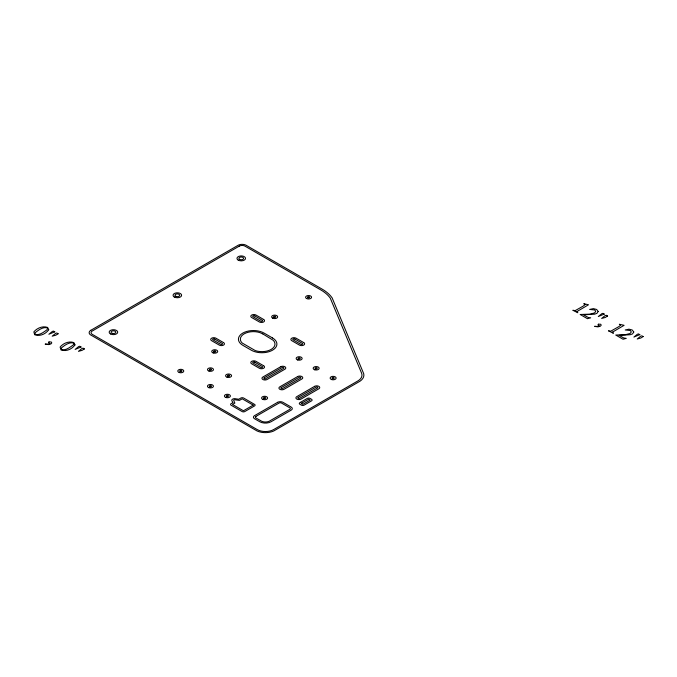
<?xml version="1.0" encoding="UTF-8"?>
<svg xmlns="http://www.w3.org/2000/svg" width="677" height="677" viewBox="0 0 677 677"><rect width="100%" height="100%" fill="white"/><g stroke="black" fill="none" stroke-linecap="round" stroke-linejoin="round"><path stroke-width="1.02" d="M576.897 311.589L577.819 312.749L572.835 310.269L575.162 310.633L583.261 306.072L585.097 304.642L583.76 303.711L588.525 304.768L576.897 311.589M612.482 332.136L613.404 333.296L608.428 330.808L610.747 331.18L618.854 326.619L620.682 325.188L619.345 324.258L624.118 325.315L612.482 332.136M47.61 328.463L46.975 329.809C43.641 332.153 39.63 335.53 35.306 334.463L35.119 332.788C38.394 330.139 42.549 326.873 47.009 327.77L47.61 328.463M73.869 343.628L73.234 344.974C69.9 347.309 65.889 350.694 61.565 349.628L61.379 347.953C64.653 345.304 68.809 342.037 73.268 342.934L73.869 343.628M598.189 311.462L596.911 313.358L594.601 314.187L583.472 314.822L588.152 317.437L590.683 317.826L587.441 318.698L580.164 314.492L589.811 314.145L594.516 312.943L595.735 311.412L594.77 309.981L589.633 309.431L593.382 308.619L596.64 309.457L598.189 311.462M633.774 332.009L632.504 333.905L630.185 334.734L619.057 335.36L623.737 337.975L626.276 338.373L623.035 339.245L615.748 335.039L625.396 334.692L630.109 333.49L631.319 331.958L630.355 330.528L625.218 329.978L628.975 329.166L632.225 330.004L633.774 332.009M54.769 331.84L48.862 334.26L52.374 331.425L53.458 331.078L54.769 331.84M81.028 347.005L75.13 349.425L78.634 346.59L79.725 346.235L81.028 347.005M604.214 314.103L598.307 316.523L601.811 313.696L602.902 313.341L604.214 314.103M639.799 334.65L633.892 337.07L637.395 334.235L638.487 333.888L639.799 334.65M58.12 333.769L55.819 335.2L52.197 336.181L55.7 333.338L56.8 332.999L58.12 333.769M84.38 348.934L82.086 350.356L78.456 351.346L81.968 348.503L83.059 348.164L84.38 348.934M607.565 316.032L605.263 317.462L601.641 318.452L605.145 315.609L606.237 315.27L607.565 316.032M643.15 336.579L640.848 338.009L637.226 338.999L640.73 336.156L641.821 335.817L643.15 336.579M48.989 341.927L48.532 342.494L48.972 343.061C52.137 343.755 46.264 344.635 45.554 343.916L45.147 344.144L48.482 344.601L50.877 343.967L51.799 342.9L51.249 341.978L48.989 341.927M598.434 324.19L597.969 324.765L598.417 325.324C601.582 326.026 595.709 326.906 594.99 326.179L594.592 326.407L597.926 326.864L600.321 326.238L601.244 325.163L600.694 324.241L598.434 324.19M48.719 329.741C45.714 334.091 39.825 336.655 34.705 334.776L33.85 331.882C37.091 328.015 42.702 325.688 47.618 327.431L48.719 329.741M74.978 344.898C71.974 349.256 66.092 351.82 60.964 349.941L60.109 347.039C63.35 343.171 68.969 340.844 73.878 342.596L74.978 344.898M264.284 377.766L264.038 377.952A1.075 0.626 0 0 0 264.208 378.705A1.075 0.626 0 0 0 265.511 378.807L283.722 368.288A1.075 0.626 0 0 0 283.553 367.543A1.075 0.626 0 0 0 282.25 367.442L264.284 377.766M253.198 405.142L243.441 410.77L232.49 404.448L234.843 403.06L233.819 400.674A1.075 0.626 0 0 1 233.988 399.921A1.075 0.626 0 0 1 235.291 399.819L239.421 400.403L242.222 398.812L253.198 405.142M281.251 387.566L281.006 387.752A1.075 0.626 0 0 0 281.175 388.505A1.075 0.626 0 0 0 282.478 388.606L300.69 378.088A1.075 0.626 0 0 0 300.52 377.334A1.075 0.626 0 0 0 299.217 377.241L281.251 387.566M298.227 397.365L297.973 397.551A1.075 0.626 0 0 0 298.151 398.304A1.075 0.626 0 0 0 299.446 398.398L317.657 387.887A1.075 0.626 0 0 0 317.488 387.134A1.075 0.626 0 0 0 316.184 387.032L298.227 397.365M90.836 330.283L90.363 330.588A5.941 3.436 0 0 0 90.363 334.768L257.192 431.037A13.506 7.794 0 0 0 273.635 431.037L360.054 381.185A16.324 9.427 0 0 0 363.71 373.696L332.102 297.829L330.841 296.188A45.173 26.081 0 0 0 322.159 289.138L245.743 245.057A5.941 3.436 0 0 0 238.507 245.057L90.836 330.283M255.914 416.406L255.711 416.541A1.853 1.066 0 0 0 255.711 417.844L261.72 421.28A6.068 3.503 0 0 0 269.107 421.28L289.984 409.255A1.853 1.066 0 0 0 289.984 407.952L281.412 403.001A1.853 1.066 0 0 0 279.161 403.001L255.914 416.406M301.9 403.086L301.223 403.509L302.763 404.372L310.184 400.09L308.653 399.193L301.9 403.086M300.546 402.316L299.725 402.79A2.006 1.159 0 0 0 299.725 404.194L301.527 405.235A2.006 1.159 0 0 0 303.965 405.235L311.682 400.776A2.006 1.159 0 0 0 311.682 399.371L310.083 398.431A2.006 1.159 0 0 0 307.248 398.431L300.546 402.316M232.846 402.663L230.992 403.729A2.006 1.159 0 0 0 230.992 405.142L242.231 411.633A2.006 1.159 0 0 0 244.668 411.633L254.518 405.955A2.006 1.159 0 0 0 254.84 404.558L243.652 398.042A2.006 1.159 0 0 0 240.817 398.042L238.727 399.252L234.75 398.626A2.996 1.735 0 0 0 231.754 400.361L232.846 402.663M239.269 246.132L92.224 331.036A4.037 2.327 0 0 0 92.224 334.328L257.218 429.582A11.594 6.694 0 0 0 273.618 429.582L357.769 380.999A14.42 8.327 0 0 0 361.594 373.171L330.291 298.185A43.243 24.964 0 0 0 320.788 289.908L244.981 246.132A4.037 2.327 0 0 0 239.269 246.132M280.667 366.756L262.854 377.038A2.996 1.735 0 0 0 262.854 379.492A2.996 1.735 0 0 0 267.093 379.492L284.907 369.202A2.996 1.735 0 0 0 284.907 366.756A2.996 1.735 0 0 0 280.667 366.756M297.635 376.556L279.821 386.838A2.996 1.735 0 0 0 279.821 389.292A2.996 1.735 0 0 0 284.061 389.292L301.883 379.002A2.996 1.735 0 0 0 301.883 376.556A2.996 1.735 0 0 0 297.635 376.556M277.621 402.316L254.527 415.653A3.766 2.175 0 0 0 254.527 418.724L259.773 421.754A7.98 4.604 0 0 0 271.054 421.754L291.178 410.144A3.766 2.175 0 0 0 291.178 407.063L282.944 402.316A3.766 2.175 0 0 0 277.621 402.316M314.602 386.347L296.788 396.637A2.996 1.735 0 0 0 296.788 399.083A2.996 1.735 0 0 0 301.028 399.083L318.85 388.801A2.996 1.735 0 0 0 318.85 386.347A2.996 1.735 0 0 0 314.602 386.347M254.747 315.88L254.417 315.736A1.126 0.652 0 0 0 253.054 315.837A1.126 0.652 0 0 0 252.876 316.624L260.924 321.27A1.126 0.652 0 0 0 262.278 321.169A1.126 0.652 0 0 0 262.464 320.382L254.747 315.88M294.833 339.025L294.495 338.872A1.126 0.652 0 0 0 293.141 338.982A1.126 0.652 0 0 0 292.955 339.761L301.003 344.415A1.126 0.652 0 0 0 302.365 344.305A1.126 0.652 0 0 0 302.543 343.527L294.833 339.025M262.778 333.888L259.968 332.644A13.075 7.549 0 0 0 244.177 333.846A13.075 7.549 0 0 0 242.104 342.96L255.373 350.627A13.075 7.549 0 0 0 271.155 349.425A13.075 7.549 0 0 0 273.237 340.311L262.778 333.888M214.66 339.025L214.33 338.872A1.126 0.652 0 0 0 212.967 338.982A1.126 0.652 0 0 0 212.79 339.761L220.837 344.415A1.126 0.652 0 0 0 222.2 344.305A1.126 0.652 0 0 0 222.378 343.527L214.66 339.025M254.747 362.17L254.417 362.017A1.126 0.652 0 0 0 253.054 362.119A1.126 0.652 0 0 0 252.876 362.906L260.924 367.552A1.126 0.652 0 0 0 262.278 367.45A1.126 0.652 0 0 0 262.464 366.663L254.747 362.17M263.641 319.459L256.008 315.05A3.046 1.76 0 0 0 251.692 315.05A3.046 1.76 0 0 0 251.692 317.538L259.333 321.947A3.046 1.76 0 0 0 263.641 321.947A3.046 1.76 0 0 0 263.641 319.459M303.728 342.604L296.086 338.195A3.046 1.76 0 0 0 291.779 338.195A3.046 1.76 0 0 0 291.779 340.683L299.412 345.092A3.046 1.76 0 0 0 303.728 345.092A3.046 1.76 0 0 0 303.728 342.604M272.518 337.958L264.03 333.067A14.996 8.657 0 0 0 242.823 333.067A14.996 8.657 0 0 0 242.823 345.312L251.302 350.204A14.996 8.657 0 0 0 272.518 350.204A14.996 8.657 0 0 0 272.518 337.958M223.554 342.604L215.921 338.195A3.046 1.76 0 0 0 211.613 338.195A3.046 1.76 0 0 0 211.613 340.683L219.246 345.092A3.046 1.76 0 0 0 223.554 345.092A3.046 1.76 0 0 0 223.554 342.604M263.641 365.749L256.008 361.34A3.046 1.76 0 0 0 251.692 361.34A3.046 1.76 0 0 0 251.692 363.828L259.333 368.237A3.046 1.76 0 0 0 263.641 368.237A3.046 1.76 0 0 0 263.641 365.749M174.311 297.025A4.282 2.471 0 0 0 181.478 295.917A4.282 2.471 0 0 0 176.232 292.887A4.282 2.471 0 0 0 174.311 297.025M213.213 352.954A2.996 1.735 0 0 0 217.706 351.456A2.996 1.735 0 0 0 213.213 349.958A2.996 1.735 0 0 0 213.213 352.954M272.518 318.08A2.996 1.735 0 0 0 277.545 317.301A2.996 1.735 0 0 0 273.863 315.177A2.996 1.735 0 0 0 272.518 318.08M238.219 260.129A4.282 2.471 0 0 0 245.379 259.02A4.282 2.471 0 0 0 240.14 255.991A4.282 2.471 0 0 0 238.219 260.129M306.461 298.481A2.996 1.735 0 0 0 311.479 297.702A2.996 1.735 0 0 0 307.807 295.587A2.996 1.735 0 0 0 306.461 298.481M179.27 372.545A2.996 1.735 0 0 0 183.772 371.047A2.996 1.735 0 0 0 179.27 369.549A2.996 1.735 0 0 0 179.27 372.545M110.41 333.922A4.282 2.471 0 0 0 117.57 332.813A4.282 2.471 0 0 0 112.331 329.784A4.282 2.471 0 0 0 110.41 333.922M227.074 377.233A2.996 1.735 0 0 0 231.576 375.735A2.996 1.735 0 0 0 227.074 374.237A2.996 1.735 0 0 0 227.074 377.233M297.643 359.961A2.996 1.735 0 0 0 302.145 358.463A2.996 1.735 0 0 0 297.643 356.957A2.996 1.735 0 0 0 297.643 359.961M263.091 399.506A2.996 1.735 0 0 0 267.584 398.008A2.996 1.735 0 0 0 263.091 396.51A2.996 1.735 0 0 0 263.091 399.506M208.931 387.709A2.996 1.735 0 0 0 213.424 386.212A2.996 1.735 0 0 0 208.931 384.714A2.996 1.735 0 0 0 208.931 387.709M225.898 397.509A2.996 1.735 0 0 0 230.4 396.011A2.996 1.735 0 0 0 225.898 394.505A2.996 1.735 0 0 0 225.898 397.509M208.973 371.081A2.996 1.735 0 0 0 213.475 369.583A2.996 1.735 0 0 0 208.973 368.085A2.996 1.735 0 0 0 208.973 371.081M331.628 379.577A2.996 1.735 0 0 0 336.122 378.079A2.996 1.735 0 0 0 331.628 376.581A2.996 1.735 0 0 0 331.628 379.577M314.653 369.777A2.996 1.735 0 0 0 319.155 368.28A2.996 1.735 0 0 0 314.653 366.782A2.996 1.735 0 0 0 314.653 369.777M175.673 296.238A2.361 1.362 0 0 0 179.625 295.629A2.361 1.362 0 0 0 176.731 293.962A2.361 1.362 0 0 0 175.673 296.238M213.949 351.896A1.075 0.626 0 0 0 215.751 351.617A1.075 0.626 0 0 0 214.431 350.855A1.075 0.626 0 0 0 213.949 351.896M273.88 317.293A1.075 0.626 0 0 0 275.683 317.014A1.075 0.626 0 0 0 274.363 316.252A1.075 0.626 0 0 0 273.88 317.293M239.573 259.342A2.361 1.362 0 0 0 243.525 258.732A2.361 1.362 0 0 0 240.64 257.065A2.361 1.362 0 0 0 239.573 259.342M307.815 297.694A1.075 0.626 0 0 0 309.626 297.415A1.075 0.626 0 0 0 308.306 296.653A1.075 0.626 0 0 0 307.815 297.694M180.234 371.588A1.075 0.626 0 0 0 181.851 371.047A1.075 0.626 0 0 0 180.234 370.505A1.075 0.626 0 0 0 180.234 371.588M112.255 333.355A2.361 1.362 0 0 0 115.792 332.17A2.361 1.362 0 0 0 112.255 330.994A2.361 1.362 0 0 0 112.255 333.355M228.039 376.277A1.075 0.626 0 0 0 229.655 375.735A1.075 0.626 0 0 0 228.039 375.193A1.075 0.626 0 0 0 228.039 376.277M298.608 358.996A1.075 0.626 0 0 0 300.224 358.463A1.075 0.626 0 0 0 298.608 357.921A1.075 0.626 0 0 0 298.608 358.996M264.047 398.55A1.075 0.626 0 0 0 265.663 398.008A1.075 0.626 0 0 0 264.047 397.467A1.075 0.626 0 0 0 264.047 398.55M209.887 386.753A1.075 0.626 0 0 0 211.503 386.212A1.075 0.626 0 0 0 209.887 385.67A1.075 0.626 0 0 0 209.887 386.753M226.854 396.544A1.075 0.626 0 0 0 228.479 396.011A1.075 0.626 0 0 0 226.854 395.47A1.075 0.626 0 0 0 226.854 396.544M209.709 370.023A1.075 0.626 0 0 0 211.512 369.744A1.075 0.626 0 0 0 210.192 368.982A1.075 0.626 0 0 0 209.709 370.023M332.585 378.621A1.075 0.626 0 0 0 334.201 378.079A1.075 0.626 0 0 0 332.585 377.538A1.075 0.626 0 0 0 332.585 378.621M315.617 368.821A1.075 0.626 0 0 0 317.234 368.28A1.075 0.626 0 0 0 315.617 367.738A1.075 0.626 0 0 0 315.617 368.821"/></g></svg>
